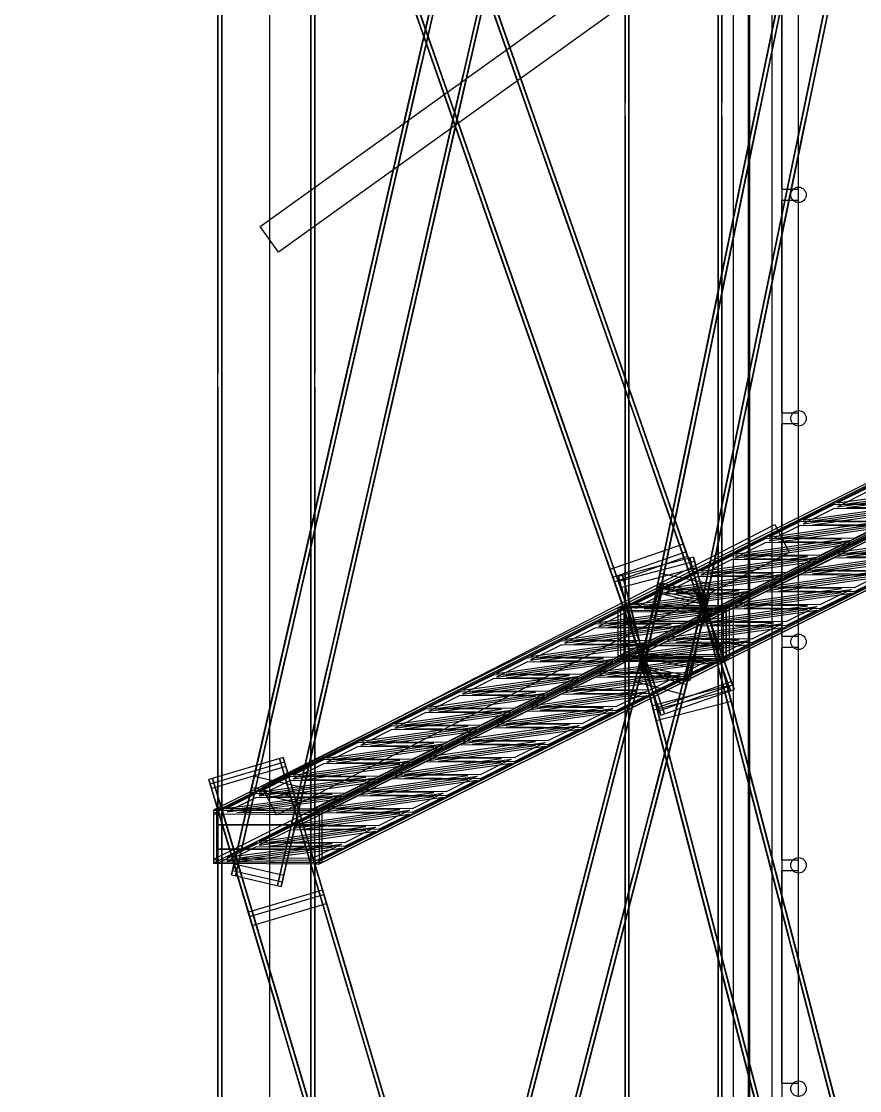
# Model space of a CAD drawing. Header units: millimetres. Extents: x -52000 to 48850, y -48850 to 51750.
# Drawn here: x 10292 to 13752, y 4605 to 9019 of the extents above; entities that cross this region are included whole.
import ezdxf

# ---------------------------------------------------------------- set-up
doc = ezdxf.new("R2010")
doc.units = ezdxf.units.MM
doc.layers.add('D-STR-DECK', color=7, linetype='Continuous', lineweight=25)
doc.layers.add('D-STR-STRC', color=7, linetype='Continuous', lineweight=25)

msp = doc.modelspace()

# ---------------------------------------------------------------- linework, layer by layer
at = {"layer": 'D-STR-DECK'}
for points in [[(13500, -11070), (13500, 11070), (13297.5, 10904), (13297.5, -10904)], [(13500, -11070), (13500, 11070), (13297.5, 10904), (13297.5, -10904)], [(13500, -11070), (13500, 11070), (13390, 11070), (13390, -11070)], [(13500, -11070), (13500, 11070), (13390, 11070), (13390, -11070)], [(13432.5, -11014.6), (13432.5, 11014.6), (11315.7, 9278.9), (11315.7, -9278.9)], [(13432.5, -11014.6), (13432.5, 11014.6), (13231, 10849.4), (13231, -10849.4)], [(13432.5, -11014.6), (13432.5, 11014.6), (13292.5, 11014.6), (13292.5, -11014.6)], [(9300, -10904), (13297.5, -10904), (13297.5, 10904), (9300, 10904)], [(11277.8, 8171.8), (13394.6, 9690.6), (13470.4, 9585), (11353.6, 8066.2)], [(13500, 8325.6), (13500, 9201.9), (13430, 9201.9), (13430, 8325.6)], [(13500, 7403.1), (13500, 8279.4), (13430, 8279.4), (13430, 7403.1)], [(13500, 6480.6), (13500, 7356.9), (13430, 7356.9), (13430, 6480.6)], [(11286, 5857.1), (13402.9, 6942), (13462.1, 6826.3), (11345.3, 5741.4)], [(13500, 5558.1), (13500, 6434.4), (13430, 6434.4), (13430, 5558.1)], [(13500, 4635.6), (13500, 5511.9), (13430, 5511.9), (13430, 4635.6)]]:
    msp.add_lwpolyline(points, close=True, dxfattribs=at)
for centre in [(13500, 8302.5), (13500, 7380), (13500, 6457.5), (13500, 5535), (13500, 4612.5)]:
    msp.add_circle(centre, 32, dxfattribs=at)
at = {"layer": 'D-STR-STRC'}
for points in [[(14608.3, 14869.6), (14536.8, 14523.6), (12845.3, 6340.2), (12916.9, 6686.2)], [(14623.9, 14866.4), (14552.4, 14520.4), (12861, 6337), (12932.5, 6683)], [(14798.3, 14830.3), (14726.8, 14484.3), (13035.3, 6301), (13106.8, 6646.9)], [(14813.9, 14827.1), (14742.4, 14481.1), (13051, 6297.7), (13122.5, 6643.7)], [(12922.9, 13187.7), (12840.3, 12827.1), (11159.8, 5494.9), (11242.4, 5855.5)], [(12938.5, 13184.1), (12855.8, 12823.5), (11175.4, 5491.3), (11258, 5851.9)], [(13112, 13144.4), (13029.3, 12783.7), (11348.9, 5451.5), (11431.5, 5812.1)], [(13127.6, 13140.8), (13044.9, 12780.2), (11364.4, 5447.9), (11447.1, 5808.6)], [(12799.9, -12983.9), (12799.9, -12983.9), (12799.9, 12983.9), (12799.9, 12983.9)], [(13167.9, -12983.9), (13167.9, -12983.9), (13167.9, 12983.9), (13167.9, 12983.9)], [(13219, 6255.6), (13020.7, 6823.3), (11340.2, 11634.8), (11538.5, 11067)], [(13234.1, 6260.8), (13035.8, 6828.6), (11355.3, 11640.1), (11553.6, 11072.3)], [(12932, 6155.3), (12733.7, 6723.1), (11053.2, 11534.6), (11251.5, 10966.8)], [(12947.1, 6160.6), (12748.8, 6728.4), (11068.3, 11539.8), (11266.6, 10972.1)], [(11119.4, -11303.4), (11119.4, -11303.4), (11119.4, 11303.4), (11119.4, 11303.4)], [(11487.4, -11303.4), (11487.4, -11303.4), (11487.4, 11303.4), (11487.4, 11303.4)], [(12783.9, 8683.4), (12783.9, 8683.4), (12783.9, 10792.4), (12783.9, 10792.4)], [(12799.9, 8683.4), (12799.9, 8683.4), (12799.9, 10792.4), (12799.9, 10792.4)], [(13167.9, 8683.4), (13167.9, 8683.4), (13167.9, 10792.4), (13167.9, 10792.4)], [(13183.9, 8683.4), (13183.9, 8683.4), (13183.9, 10792.4), (13183.9, 10792.4)], [(12349.3, 8745.6), (12189.8, 9202.5), (12061, 9571.1)], [(12358.2, 8720.2), (12229.4, 9088.9), (12069.9, 9545.7)], [(12364.4, 8750.9), (12204.9, 9207.7), (12076.1, 9576.4)], [(12373.3, 8725.5), (12244.5, 9094.1), (12085, 9551)], [(12062.3, 8645.3), (11902.8, 9102.2), (11774, 9470.9)], [(12077.4, 8650.6), (11917.9, 9107.5), (11789.1, 9476.1)], [(12086.3, 8625.2), (11957.5, 8993.9), (11798, 9450.8)], [(12067.1, 9453.8), (11937.7, 8888.9), (11879.6, 8635.6)], [(12082.7, 9450.2), (11953.2, 8885.3), (11895.2, 8632)], [(12071.2, 8620), (11942.4, 8988.6), (11782.9, 9445.5)], [(12063, 9435.9), (12005, 9182.6), (11875.5, 8617.7)], [(12078.6, 9432.3), (12020.6, 9179), (11891.1, 8614.2)], [(12256.2, 9410.5), (12126.7, 8845.6), (12068.7, 8592.3)], [(12271.8, 9406.9), (12142.3, 8842), (12084.3, 8588.7)], [(11103.4, 7563.1), (11103.4, 7563.1), (11103.4, 9392), (11103.4, 9392)], [(11119.4, 7563.1), (11119.4, 7563.1), (11119.4, 9392), (11119.4, 9392)], [(11487.4, 7563.1), (11487.4, 7563.1), (11487.4, 9392), (11487.4, 9392)], [(11503.4, 7563.1), (11503.4, 7563.1), (11503.4, 9392), (11503.4, 9392)], [(12252.1, 9392.6), (12194.1, 9139.3), (12064.6, 8574.4)], [(12267.7, 9389), (12209.7, 9135.7), (12080.2, 8570.8)], [(13463.2, 9329.4), (13413, 9086.4), (13282.9, 8457.4)], [(13465.9, 9342.7), (13335.9, 8713.7), (13285.7, 8470.7)], [(13478.8, 9326.2), (13428.6, 9083.2), (13298.6, 8454.2)], [(13481.6, 9339.4), (13351.6, 8710.4), (13301.3, 8467.4)], [(13653.2, 9290.2), (13602.9, 9047.1), (13472.9, 8418.1)], [(13655.9, 9303.4), (13525.9, 8674.4), (13475.7, 8431.4)], [(13668.8, 9286.9), (13618.6, 9043.9), (13488.6, 8414.9)], [(13671.6, 9300.2), (13541.6, 8671.2), (13491.3, 8428.1)], [(12489.4, 8344.6), (12329.8, 8801.5), (12201, 9170.2)], [(12498.2, 8319.2), (12369.5, 8687.9), (12209.9, 9144.8)], [(12504.5, 8349.9), (12344.9, 8806.8), (12216.2, 9175.4)], [(12513.3, 8324.5), (12384.6, 8693.2), (12225, 9150)], [(12202.4, 8244.4), (12042.8, 8701.3), (11914, 9069.9)], [(12217.5, 8249.7), (12057.9, 8706.5), (11929.2, 9075.2)], [(12226.4, 8224.3), (12097.6, 8592.9), (11938, 9049.8)], [(12211.2, 8219), (12082.5, 8587.7), (11922.9, 9044.5)], [(11927.1, 8842.8), (11797.6, 8277.9), (11739.6, 8024.6)], [(11942.7, 8839.2), (11813.2, 8274.3), (11755.2, 8021)], [(11923, 8824.9), (11864.9, 8571.6), (11735.5, 8006.7)], [(11938.6, 8821.3), (11880.5, 8568), (11751.1, 8003.1)], [(12116.2, 8799.4), (11986.7, 8234.6), (11928.7, 7981.3)], [(12131.8, 8795.9), (12002.3, 8231), (11944.2, 7977.7)], [(12112.1, 8781.6), (12054, 8528.3), (11924.6, 7963.4)], [(12127.7, 8778), (12069.6, 8524.7), (11940.2, 7959.8)], [(12629.4, 7943.7), (12469.8, 8400.5), (12341.1, 8769.2)], [(12638.3, 7918.3), (12509.5, 8286.9), (12350, 8743.8)], [(12644.5, 7949), (12485, 8405.8), (12356.2, 8774.5)], [(12653.4, 7923.6), (12524.6, 8292.2), (12365.1, 8749.1)], [(12342.4, 7843.4), (12182.8, 8300.3), (12054.1, 8669)], [(12357.5, 7848.7), (12198, 8305.6), (12069.2, 8674.2)], [(13325, 8660.7), (13195, 8031.7), (13144.7, 7788.7)], [(13340.6, 8657.5), (13210.6, 8028.5), (13160.4, 7785.5)], [(12351.3, 7818), (12222.5, 8186.7), (12063, 8643.6)], [(12366.4, 7823.3), (12237.6, 8192), (12078.1, 8648.9)], [(12783.9, 6542), (12783.9, 6542), (12783.9, 8628.4), (12783.9, 8628.4)], [(12799.9, 6542), (12799.9, 6542), (12799.9, 8628.4), (12799.9, 8628.4)], [(13322.2, 8647.5), (13272, 8404.5), (13142, 7775.5)], [(13337.9, 8644.2), (13287.7, 8401.2), (13157.7, 7772.2)], [(13167.9, 6542), (13167.9, 6542), (13167.9, 8628.4), (13167.9, 8628.4)], [(13183.9, 6542), (13183.9, 6542), (13183.9, 8628.4), (13183.9, 8628.4)], [(13512.2, 8608.2), (13462, 8365.2), (13332, 7736.2)], [(13514.9, 8621.4), (13384.9, 7992.5), (13334.7, 7749.4)], [(13530.6, 8618.2), (13400.6, 7989.2), (13350.4, 7746.2)], [(13527.9, 8605), (13477.7, 8361.9), (13347.6, 7733)], [(12769.5, 7542.7), (12609.9, 7999.6), (12481.1, 8368.2)], [(12778.3, 7517.3), (12649.6, 7886), (12490, 8342.9)], [(12784.6, 7548), (12625, 8004.9), (12496.2, 8373.5)], [(12793.4, 7522.6), (12664.7, 7891.3), (12505.1, 8348.1)], [(12482.5, 7442.5), (12322.9, 7899.3), (12194.1, 8268)], [(12497.6, 7447.8), (12338, 7904.6), (12209.2, 8273.3)], [(11782.9, 8213.9), (11724.9, 7960.6), (11595.4, 7395.7)], [(11787, 8231.8), (11657.6, 7666.9), (11599.5, 7413.6)], [(11798.5, 8210.3), (11740.5, 7957), (11611, 7392.1)], [(11802.6, 8228.2), (11673.2, 7663.3), (11615.1, 7410)], [(12491.3, 7417.1), (12362.6, 7785.8), (12203, 8242.6)], [(12506.4, 7422.4), (12377.7, 7791), (12218.1, 8247.9)], [(11972, 8170.5), (11914, 7917.2), (11784.5, 7352.4)], [(11976.1, 8188.4), (11846.7, 7623.5), (11788.6, 7370.2)], [(11987.6, 8167), (11929.6, 7913.7), (11800.1, 7348.8)], [(11991.7, 8184.8), (11862.3, 7620), (11804.2, 7366.7)], [(12909.5, 7141.8), (12749.9, 7598.6), (12621.2, 7967.3)], [(12924.6, 7147), (12765, 7603.9), (12636.3, 7972.6)], [(12933.5, 7121.7), (12804.7, 7490.3), (12645.1, 7947.2)], [(13181.3, 7965.5), (13131, 7722.5), (13001, 7093.5)], [(13184, 7978.8), (13054, 7349.8), (13003.8, 7106.8)], [(13196.9, 7962.3), (13146.7, 7719.3), (13016.7, 7090.3)], [(13199.7, 7975.5), (13069.7, 7346.5), (13019.4, 7103.5)], [(12918.4, 7116.4), (12789.6, 7485), (12630, 7941.9)], [(13371.3, 7926.3), (13321, 7683.2), (13191, 7054.2)], [(13374, 7939.5), (13244, 7310.5), (13193.8, 7067.5)], [(13386.9, 7923), (13336.7, 7680), (13206.7, 7051)], [(13389.7, 7936.3), (13259.7, 7307.3), (13209.4, 7064.2)], [(12622.5, 7041.5), (12462.9, 7498.4), (12334.2, 7867.1)], [(12637.6, 7046.8), (12478, 7503.7), (12349.3, 7872.3)], [(12631.4, 7016.1), (12502.6, 7384.8), (12343, 7841.7)], [(12646.5, 7021.4), (12517.7, 7390.1), (12358.1, 7846.9)], [(11642.9, 7602.9), (11584.8, 7349.6), (11455.4, 6784.7)], [(11647, 7620.7), (11517.5, 7055.9), (11459.5, 6802.6)], [(11658.5, 7599.3), (11600.4, 7346), (11471, 6781.1)], [(11662.6, 7617.2), (11533.1, 7052.3), (11475.1, 6799)], [(11832, 7559.5), (11773.9, 7306.2), (11644.5, 6741.3)], [(11836.1, 7577.4), (11706.6, 7012.5), (11648.6, 6759.2)], [(11847.6, 7556), (11789.5, 7302.7), (11660.1, 6737.8)], [(11851.7, 7573.8), (11722.2, 7008.9), (11664.2, 6755.7)], [(13049.5, 6740.8), (12890, 7197.7), (12761.2, 7566.3)], [(13064.6, 6746.1), (12905.1, 7203), (12776.3, 7571.6)], [(11103.4, 5701.7), (11103.4, 5701.7), (11103.4, 7508.1), (11103.4, 7508.1)], [(11119.4, 5701.7), (11119.4, 5701.7), (11119.4, 7508.1), (11119.4, 7508.1)], [(11487.4, 5701.7), (11487.4, 5701.7), (11487.4, 7508.1), (11487.4, 7508.1)], [(11503.4, 5701.7), (11503.4, 5701.7), (11503.4, 7508.1), (11503.4, 7508.1)], [(13058.4, 6715.4), (12929.6, 7084.1), (12770.1, 7540.9)], [(13073.5, 6720.7), (12944.8, 7089.4), (12785.2, 7546.2)], [(12762.5, 6640.6), (12603, 7097.4), (12474.2, 7466.1)], [(12777.6, 6645.8), (12618.1, 7102.7), (12489.3, 7471.4)], [(12771.4, 6615.2), (12642.6, 6983.8), (12483.1, 7440.7)], [(12786.5, 6620.5), (12657.8, 6989.1), (12498.2, 7446)], [(14893.5, 7445.6), (14457.2, 7449.3), (12765.8, 6603.6), (13202.1, 6599.9)], [(14893.5, 7429.6), (14457.2, 7433.3), (12765.8, 6587.6), (13202.1, 6583.9)], [(13040.3, 7283.6), (12990.1, 7040.6), (12868, 6450)], [(13043.1, 7296.8), (12921, 6706.2), (12870.8, 6463.2)], [(13058.7, 7293.6), (12936.7, 6703), (12886.4, 6460)], [(14893.5, 7242), (14457.2, 7245.7), (12765.8, 6400), (13202.1, 6396.3)], [(13056, 7280.3), (13005.8, 7037.3), (12883.7, 6446.7)], [(13230.3, 7244.3), (13180.1, 7001.3), (13058, 6410.7)], [(13233, 7257.5), (13111, 6666.9), (13060.7, 6423.9)], [(13246, 7241.1), (13195.7, 6998.1), (13073.7, 6407.4)], [(13248.7, 7254.3), (13126.6, 6663.7), (13076.4, 6420.7)], [(14893.5, 7226.1), (14457.2, 7229.7), (12765.8, 6384), (13202.1, 6380.4)], [(13181.4, 6363.3), (13021.8, 6820.1), (12901.3, 7165.4)], [(13196.5, 6368.5), (13036.9, 6825.4), (12916.4, 7170.7)], [(13190.3, 6337.9), (13069.7, 6683.1), (12910.1, 7140)], [(13205.4, 6343.2), (13084.8, 6688.4), (12925.2, 7145.3)], [(12894.4, 6263), (12734.8, 6719.9), (12614.3, 7065.1)], [(12909.5, 6268.3), (12749.9, 6725.2), (12629.4, 7070.4)], [(14100.9, 7092.2), (13788.5, 7094.8), (13660.5, 7030.8)], [(14100.9, 7076.2), (13788.5, 7078.8), (13660.5, 7014.8)], [(14139.8, 7088.9), (14011.7, 7024.9), (13699.3, 7027.5)], [(14139.8, 7072.9), (14011.7, 7008.9), (13699.3, 7011.5)], [(12903.3, 6237.6), (12782.7, 6582.9), (12623.1, 7039.8)], [(12918.4, 6242.9), (12797.8, 6588.2), (12638.2, 7045)], [(13960, 7021.7), (13647.6, 7024.3), (13519.5, 6960.3)], [(13998.8, 7018.4), (13870.7, 6954.4), (13558.3, 6957)], [(11502.9, 6991.8), (11444.8, 6738.6), (11315.3, 6173.7)], [(11507, 7009.7), (11377.5, 6444.8), (11319.4, 6191.5)], [(11518.5, 6988.3), (11460.4, 6735), (11330.9, 6170.1)], [(11522.6, 7006.2), (11393.1, 6441.3), (11335, 6188)], [(13960, 7005.7), (13647.6, 7008.4), (13519.5, 6944.3)], [(13998.8, 7002.4), (13870.7, 6938.4), (13558.3, 6941)], [(11692, 6948.5), (11633.9, 6695.2), (11504.4, 6130.3)], [(11696.1, 6966.4), (11566.6, 6401.5), (11508.5, 6148.2)], [(11707.5, 6944.9), (11649.5, 6691.6), (11520, 6126.8)], [(11711.6, 6962.8), (11582.2, 6397.9), (11524.1, 6144.6)], [(13819, 6951.2), (13506.6, 6953.8), (13378.6, 6889.8)], [(13819, 6935.2), (13506.6, 6937.9), (13378.6, 6873.8)], [(13857.9, 6947.9), (13729.8, 6883.9), (13417.4, 6886.5)], [(13857.9, 6932), (13729.8, 6867.9), (13417.4, 6870.6)], [(14100.9, 6888.6), (13788.5, 6891.2), (13660.5, 6827.2)], [(12920.7, 6187.6), (13222.8, 6293.1), (13024.5, 6860.9), (12722.4, 6755.4)], [(13678.1, 6880.7), (13365.7, 6883.4), (13237.6, 6819.3)], [(13678.1, 6864.8), (13365.7, 6867.4), (13237.6, 6803.4)], [(13716.9, 6877.5), (13588.8, 6813.4), (13276.4, 6816.1)], [(13716.9, 6861.5), (13588.8, 6797.5), (13276.4, 6800.1)], [(14100.9, 6872.6), (13788.5, 6875.3), (13660.5, 6811.2)], [(14139.8, 6885.3), (14011.7, 6821.3), (13699.3, 6823.9)], [(14139.8, 6869.4), (14011.7, 6805.3), (13699.3, 6807.9)], [(12739.9, 6705.3), (13042, 6810.9), (13035.8, 6828.6), (12733.7, 6723.1)], [(12932, 6155.3), (13234.1, 6260.8), (13035.8, 6828.6), (12733.7, 6723.1)], [(12761.9, 6709.6), (13071.5, 6790.3), (13067.1, 6807.5), (12757.4, 6726.8)], [(12900.8, 6176.4), (13210.5, 6257.1), (13067.1, 6807.5), (12757.4, 6726.8)], [(14886.4, -238.9), (14743, 311.5), (13051.6, 6803.4), (13195, 6253.1)], [(14901.9, -234.8), (14758.5, 315.5), (13067.1, 6807.5), (13210.5, 6257.1)], [(13537.1, 6810.3), (13224.7, 6812.9), (13096.7, 6748.9)], [(13575.9, 6807), (13447.9, 6742.9), (13135.5, 6745.6)], [(13960, 6818.1), (13647.6, 6820.8), (13519.5, 6756.7)], [(13960, 6802.2), (13647.6, 6804.8), (13519.5, 6740.7)], [(13998.8, 6814.8), (13870.7, 6750.8), (13558.3, 6753.4)], [(13998.8, 6798.9), (13870.7, 6734.8), (13558.3, 6737.5)], [(12912.4, 6132.1), (13222, 6212.7), (13078.6, 6763.1), (12769, 6682.4)], [(13537.1, 6794.3), (13224.7, 6796.9), (13096.7, 6732.9)], [(13575.9, 6791), (13447.9, 6727), (13135.5, 6729.6)], [(14592.2, -315.5), (14448.8, 234.8), (12757.4, 6726.8), (12900.8, 6176.4)], [(14607.7, -311.5), (14464.3, 238.9), (12772.9, 6730.8), (12916.3, 6180.5)], [(13133.5, 6696.7), (12927.8, 6739.2), (12856.3, 6393.2), (13061.9, 6350.7)], [(13396.2, 6739.8), (13083.8, 6742.4), (12955.7, 6678.4)], [(13396.2, 6723.8), (13083.8, 6726.5), (12955.7, 6662.4)], [(13435, 6736.5), (13306.9, 6672.5), (12994.5, 6675.1)], [(13435, 6720.5), (13306.9, 6656.5), (12994.5, 6659.1)], [(13819, 6747.6), (13506.6, 6750.3), (13378.6, 6686.2)], [(13819, 6731.7), (13506.6, 6734.3), (13378.6, 6670.3)], [(13857.9, 6744.4), (13729.8, 6680.3), (13417.4, 6683)], [(13857.9, 6728.4), (13729.8, 6664.4), (13417.4, 6667)], [(12929.7, 6701.6), (12834.8, 6334.9), (11154.3, -157), (11249.2, 209.7)], [(12945.2, 6697.6), (12850.3, 6330.9), (11169.8, -161), (11264.7, 205.7)], [(13255.2, 6669.3), (12942.8, 6671.9), (12824.1, 6612.6)], [(13133, 6649), (12929.7, 6701.6), (12834.8, 6334.9), (13038.1, 6282.3)], [(13122.5, 6643.7), (12916.9, 6686.2), (12845.3, 6340.2), (13051, 6297.7)], [(13294, 6666), (13175.3, 6606.7), (12862.9, 6609.3)], [(13122.5, 6643.7), (12916.9, 6686.2), (12913.4, 6669.7), (13119.1, 6627.2)], [(13133, 6649), (12929.7, 6701.6), (12925.2, 6684.2), (13128.5, 6631.5)], [(13313.7, 5797.4), (13198.3, 6240.3), (13077.3, 6704.7)], [(13318.6, 5778.7), (13197.6, 6243.1), (13082.2, 6686)], [(13329.2, 5801.4), (13213.8, 6244.3), (13092.8, 6708.7)], [(13334.1, 5782.7), (13213.1, 6247.1), (13097.7, 6690)], [(13678.1, 6677.2), (13365.7, 6679.8), (13237.6, 6615.8)], [(13716.9, 6673.9), (13588.8, 6609.9), (13276.4, 6612.5)], [(13117.5, 6653), (13022.6, 6286.3), (11342.1, -205.7), (11437.1, 161)], [(13133, 6649), (13038.1, 6282.3), (11357.6, -209.7), (11452.5, 157)], [(13019.5, 5720.7), (12904.1, 6163.6), (12783.1, 6628.1)], [(13035, 5724.8), (12919.6, 6167.6), (12798.6, 6632.1)], [(13122.2, 6607.2), (12918.9, 6659.8), (12824, 6293.1), (13027.3, 6240.5)], [(13255.2, 6653.3), (12942.8, 6656), (12824.1, 6596.6)], [(13294, 6650.1), (13175.3, 6590.7), (12862.9, 6593.3)], [(13678.1, 6661.2), (13365.7, 6663.8), (13237.6, 6599.8)], [(13716.9, 6657.9), (13588.8, 6593.9), (13276.4, 6596.5)], [(13202.4, 6600.2), (12765.5, 6603.3), (11085, 5763.1), (11521.9, 5759.9)], [(13202.4, 6584.2), (12765.5, 6587.4), (11085, 5747.1), (11521.9, 5744)], [(13106.1, 6594.9), (12793.3, 6597.1), (12673.8, 6537.3)], [(13106.1, 6578.9), (12793.3, 6581.1), (12673.8, 6521.4)], [(12899.7, 6585.6), (12833, 6328), (12711.7, 5859.2)], [(13145.4, 6591.9), (13025.9, 6532.1), (12713.1, 6534.3)], [(12905, 6606.1), (12783.6, 6137.2), (12717, 5879.6)], [(12915.2, 6581.6), (12848.5, 6324), (12727.2, 5855.2)], [(12920.5, 6602.1), (12799.1, 6133.2), (12732.4, 5875.6)], [(13190.5, 6374.6), (13190.5, 6594.2), (12753.6, 6597.4), (12753.6, 6377.8)], [(12785.3, 6383.6), (12785.3, 6603.2), (12765.5, 6603.3), (12765.5, 6383.7)], [(13202.4, 6380.6), (13202.4, 6600.2), (12765.5, 6603.3), (12765.5, 6383.7)], [(12785.6, 6383.9), (12785.6, 6603.4), (12765.8, 6603.6), (12765.8, 6384)], [(13202.1, 6380.4), (13202.1, 6599.9), (12765.8, 6603.6), (12765.8, 6384)], [(13215, 6386.8), (13215, 6606.3), (12778.6, 6610), (12778.6, 6390.5)], [(13024.4, 5702), (12903.4, 6166.5), (12788, 6609.3)], [(13039.9, 5706.1), (12918.9, 6170.5), (12803.5, 6613.4)], [(13537.1, 6606.7), (13224.7, 6609.3), (13096.7, 6545.3)], [(13537.1, 6590.7), (13224.7, 6593.4), (13096.7, 6529.3)], [(13575.9, 6603.4), (13447.9, 6539.4), (13135.5, 6542)], [(13575.9, 6587.5), (13447.9, 6523.4), (13135.5, 6526)], [(13202.1, 6380.4), (13202.1, 6599.9), (13182.3, 6600.1), (13182.3, 6380.5)], [(13202.4, 6380.6), (13202.4, 6600.2), (13182.5, 6600.3), (13182.5, 6380.7)], [(13145.4, 6575.9), (13025.9, 6516.1), (12713.1, 6518.4)], [(12783.9, 6542), (13183.9, 6542), (13183.9, 6542), (12783.9, 6542)], [(13087.5, 6537), (13020.8, 6279.4), (12899.5, 5810.6)], [(13092.8, 6557.4), (12971.4, 6088.6), (12904.8, 5831)], [(13103, 6533), (13036.3, 6275.4), (12915, 5806.5)], [(13108.3, 6553.4), (12986.9, 6084.6), (12920.3, 5827)], [(13396.2, 6536.2), (13083.8, 6538.8), (12955.7, 6474.8)], [(13435, 6532.9), (13306.9, 6468.9), (12994.5, 6471.5)], [(12974.7, 6529.1), (12661.9, 6531.4), (12533.7, 6467.3)], [(12974.7, 6513.2), (12661.9, 6515.4), (12533.7, 6451.3)], [(13014, 6526.1), (12885.8, 6462.1), (12573.1, 6464.3)], [(13014, 6510.2), (12885.8, 6446.1), (12573.1, 6448.4)], [(13396.2, 6520.2), (13083.8, 6522.9), (12955.7, 6458.8)], [(13435, 6517), (13306.9, 6452.9), (12994.5, 6455.6)], [(12834.6, 6459.1), (12521.8, 6461.4), (12393.7, 6397.3)], [(12834.6, 6443.2), (12521.8, 6445.4), (12393.7, 6381.3)], [(12873.9, 6456.1), (12745.8, 6392.1), (12433, 6394.3)], [(13255.2, 6465.7), (12942.8, 6468.4), (12824.1, 6409)], [(13255.2, 6449.8), (12942.8, 6452.4), (12824.1, 6393)], [(13294, 6462.5), (13175.3, 6403.1), (12862.9, 6405.7)], [(13294, 6446.5), (13175.3, 6387.1), (12862.9, 6389.8)], [(12873.9, 6440.2), (12745.8, 6376.1), (12433, 6378.3)], [(12783.9, 4355.5), (12783.9, 4355.5), (12783.9, 6442), (12783.9, 6442)], [(12783.9, 6442), (13183.9, 6442), (13183.9, 6442), (12783.9, 6442)], [(12799.9, 4355.5), (12799.9, 4355.5), (12799.9, 6442), (12799.9, 6442)], [(13167.9, 4355.5), (13167.9, 4355.5), (13167.9, 6442), (13167.9, 6442)], [(13183.9, 4355.5), (13183.9, 4355.5), (13183.9, 6442), (13183.9, 6442)], [(13202.4, 6396.6), (12765.5, 6399.7), (11085, 5559.5), (11521.9, 5556.3)], [(13202.4, 6380.6), (12765.5, 6383.7), (11085, 5543.5), (11521.9, 5540.3)], [(11362.8, 6380.8), (11304.8, 6127.5), (11183, 5596.1)], [(11366.9, 6398.7), (11245.1, 5867.3), (11187.1, 5614)], [(11378.4, 6377.3), (11320.4, 6124), (11198.6, 5592.5)], [(11382.5, 6395.1), (11260.7, 5863.7), (11202.7, 5610.4)], [(12694.6, 6389.1), (12381.8, 6391.4), (12253.7, 6327.3)], [(12694.6, 6373.1), (12381.8, 6375.4), (12253.7, 6311.3)], [(12733.9, 6386.1), (12605.8, 6322), (12293, 6324.3)], [(12733.9, 6370.1), (12605.8, 6306.1), (12293, 6308.3)], [(13106.1, 6391.2), (12793.3, 6393.5), (12673.8, 6333.7)], [(13106.1, 6375.2), (12793.3, 6377.5), (12673.8, 6317.7)], [(13145.4, 6388.2), (13025.9, 6328.5), (12713.1, 6330.7)], [(13145.4, 6372.3), (13025.9, 6312.5), (12713.1, 6314.7)], [(13054.4, 6314.2), (12848.7, 6356.7), (12845.3, 6340.2), (13051, 6297.7)], [(11551.9, 6337.5), (11493.9, 6084.2), (11372.1, 5552.8)], [(11556, 6355.4), (11434.2, 5823.9), (11376.2, 5570.6)], [(11567.5, 6333.9), (11509.5, 6080.6), (11387.7, 5549.2)], [(11571.6, 6351.8), (11449.8, 5820.4), (11391.8, 5567.1)], [(12554.5, 6319.1), (12241.8, 6321.3), (12113.6, 6257.3)], [(12593.9, 6316.1), (12465.7, 6252), (12152.9, 6254.3)], [(12974.7, 6325.5), (12661.9, 6327.8), (12533.7, 6263.7)], [(13014, 6322.5), (12885.8, 6258.4), (12573.1, 6260.7)], [(13042.6, 6299.8), (12839.3, 6352.4), (12834.8, 6334.9), (13038.1, 6282.3)], [(12554.5, 6303.1), (12241.8, 6305.4), (12113.6, 6241.3)], [(12593.9, 6300.1), (12465.7, 6236), (12152.9, 6238.3)], [(12974.7, 6309.5), (12661.9, 6311.8), (12533.7, 6247.7)], [(13014, 6306.5), (12885.8, 6242.5), (12573.1, 6244.7)], [(12900.8, 6176.4), (13210.5, 6257.1), (13206, 6274.3), (12896.3, 6193.6)], [(12932, 6155.3), (13234.1, 6260.8), (13227.9, 6278.6), (12925.8, 6173.1)], [(12414.5, 6249.1), (12101.7, 6251.3), (11973.6, 6187.2)], [(12414.5, 6233.1), (12101.7, 6235.3), (11973.6, 6171.3)], [(12453.8, 6246.1), (12325.7, 6182), (12012.9, 6184.2)], [(12453.8, 6230.1), (12325.7, 6166), (12012.9, 6168.3)], [(12834.6, 6255.5), (12521.8, 6257.7), (12393.7, 6193.7)], [(12834.6, 6239.5), (12521.8, 6241.8), (12393.7, 6177.7)], [(12873.9, 6252.5), (12745.8, 6188.4), (12433, 6190.7)], [(12873.9, 6236.5), (12745.8, 6172.5), (12433, 6174.7)], [(12274.4, 6179), (11961.7, 6181.3), (11833.5, 6117.2)], [(12694.6, 6185.5), (12381.8, 6187.7), (12253.7, 6123.6)], [(12733.9, 6182.5), (12605.8, 6118.4), (12293, 6120.6)], [(13454.6, 5256.4), (13339.3, 5699.3), (13209.9, 6195.9)], [(13470.1, 5260.4), (13354.7, 5703.3), (13225.4, 6199.9)], [(13475, 5241.7), (13345.6, 5738.3), (13230.2, 6181.2)], [(12274.4, 6163.1), (11961.7, 6165.3), (11833.5, 6101.2)], [(12313.8, 6176), (12185.6, 6112), (11872.9, 6114.2)], [(12313.8, 6160.1), (12185.6, 6096), (11872.9, 6098.2)], [(12694.6, 6169.5), (12381.8, 6171.7), (12253.7, 6107.7)], [(12733.9, 6166.5), (12605.8, 6102.4), (12293, 6104.7)], [(13459.5, 5237.7), (13330.1, 5734.3), (13214.8, 6177.2)], [(12134.4, 6109), (11821.6, 6111.3), (11693.5, 6047.2)], [(12134.4, 6093.1), (11821.6, 6095.3), (11693.5, 6031.2)], [(12173.7, 6106), (12045.6, 6042), (11732.8, 6044.2)], [(12554.5, 6115.5), (12241.8, 6117.7), (12113.6, 6053.6)], [(12554.5, 6099.5), (12241.8, 6101.7), (12113.6, 6037.7)], [(12593.9, 6112.5), (12465.7, 6048.4), (12152.9, 6050.6)], [(12593.9, 6096.5), (12465.7, 6032.4), (12152.9, 6034.7)], [(12772.8, 6095.4), (12643.6, 5596.2), (12576.9, 5338.6)], [(13160.5, 5179.7), (13045.1, 5622.6), (12915.7, 6119.2)], [(13165.3, 5161), (13036, 5657.6), (12920.6, 6100.5)], [(13176, 5183.8), (13060.6, 5626.6), (12931.2, 6123.3)], [(13180.8, 5165.1), (13051.4, 5661.7), (12936.1, 6104.5)], [(12173.7, 6090.1), (12045.6, 6026), (11732.8, 6028.2)], [(12414.5, 6045.4), (12101.7, 6047.7), (11973.6, 5983.6)], [(12767.5, 6074.9), (12700.8, 5817.4), (12571.6, 5318.2)], [(12783, 6070.9), (12716.3, 5813.3), (12587.1, 5314.2)], [(12788.3, 6091.4), (12659.1, 5592.2), (12592.4, 5334.6)], [(11994.4, 6039), (11681.6, 6041.2), (11553.5, 5977.2)], [(11994.4, 6023), (11681.6, 6025.3), (11553.5, 5961.2)], [(12033.7, 6036), (11905.5, 5971.9), (11592.8, 5974.2)], [(12033.7, 6020), (11905.5, 5956), (11592.8, 5958.2)], [(12414.5, 6029.5), (12101.7, 6031.7), (11973.6, 5967.6)], [(12453.8, 6042.4), (12325.7, 5978.4), (12012.9, 5980.6)], [(12453.8, 6026.5), (12325.7, 5962.4), (12012.9, 5964.6)], [(12955.3, 6026.3), (12888.6, 5768.7), (12759.4, 5269.6)], [(12960.6, 6046.8), (12831.4, 5547.6), (12764.7, 5290)], [(12970.8, 6022.3), (12904.1, 5764.7), (12774.9, 5265.5)], [(12976.1, 6042.8), (12846.9, 5543.6), (12780.2, 5286)], [(11071.3, 5871.1), (11378, 5962.3), (11372.7, 5980), (11066, 5888.8)], [(11234.1, 5323.4), (11540.8, 5414.6), (11372.7, 5980), (11066, 5888.8)], [(13206, -241.6), (13037.9, 323.7), (11357.4, 5975.4), (11525.5, 5410.1)], [(13221.3, -237.1), (13053.2, 328.3), (11372.7, 5980), (11540.8, 5414.6)], [(11854.3, 5969), (11541.6, 5971.2), (11413.4, 5907.2)], [(11893.6, 5966), (11765.5, 5901.9), (11452.7, 5904.2)], [(12274.4, 5975.4), (11961.7, 5977.7), (11833.5, 5913.6)], [(12274.4, 5959.4), (11961.7, 5961.7), (11833.5, 5897.6)], [(12313.8, 5972.4), (12185.6, 5908.3), (11872.9, 5910.6)], [(11245.2, 5286.2), (11551.9, 5377.4), (11383.8, 5942.8), (11077.1, 5851.6)], [(11854.3, 5953), (11541.6, 5955.3), (11413.4, 5891.2)], [(11893.6, 5950), (11765.5, 5885.9), (11452.7, 5888.2)], [(12313.8, 5956.4), (12185.6, 5892.4), (11872.9, 5894.6)], [(12914.6, -328.3), (12746.5, 237.1), (11066, 5888.8), (11234.1, 5323.4)], [(12930, -323.7), (12761.8, 241.6), (11081.3, 5893.4), (11249.5, 5328)], [(11457.7, 5854.7), (11253, 5901.6), (11170.3, 5541), (11375, 5494.1)], [(11714.3, 5899), (11401.5, 5901.2), (11273.4, 5837.1)], [(11714.3, 5883), (11401.5, 5885.2), (11273.4, 5821.2)], [(11753.6, 5896), (11625.5, 5831.9), (11312.7, 5834.1)], [(11753.6, 5880), (11625.5, 5815.9), (11312.7, 5818.2)], [(11640.2, 5024.4), (11504.9, 5479.4), (11384, 5886.2)], [(11655.5, 5029), (11520.2, 5483.9), (11399.3, 5890.7)], [(12134.4, 5905.4), (11821.6, 5907.6), (11693.5, 5843.6)], [(12134.4, 5889.4), (11821.6, 5891.7), (11693.5, 5827.6)], [(12173.7, 5902.4), (12045.6, 5838.3), (11732.8, 5840.6)], [(12173.7, 5886.4), (12045.6, 5822.3), (11732.8, 5824.6)], [(11574.2, 5828.9), (11261.5, 5831.2), (11142, 5771.4)], [(11447.1, 5808.6), (11242.4, 5855.5), (11159.8, 5494.9), (11364.4, 5447.9)], [(11447.1, 5808.6), (11242.4, 5855.5), (11238.5, 5838.3), (11443.2, 5791.4)], [(11647, 5001.4), (11526.1, 5408.2), (11390.8, 5863.1)], [(11662.4, 5006), (11541.4, 5412.8), (11406.1, 5867.7)], [(11994.4, 5835.4), (11681.6, 5837.6), (11553.5, 5773.5)], [(12033.7, 5832.4), (11905.5, 5768.3), (11592.8, 5770.5)], [(11348.8, 4937.8), (11213.5, 5392.7), (11092.6, 5799.5)], [(11364.1, 4942.3), (11228.9, 5397.3), (11107.9, 5804.1)], [(11574.2, 5813), (11261.5, 5815.2), (11142, 5755.5)], [(11613.6, 5825.9), (11494, 5766.2), (11181.3, 5768.4)], [(11613.6, 5810), (11494, 5750.2), (11181.3, 5752.5)], [(11994.4, 5819.4), (11681.6, 5821.6), (11553.5, 5757.6)], [(12033.7, 5816.4), (11905.5, 5752.3), (11592.8, 5754.6)], [(11104.8, 5543.3), (11104.8, 5762.9), (11085, 5763.1), (11085, 5543.5)], [(11521.9, 5540.3), (11521.9, 5759.9), (11085, 5763.1), (11085, 5543.5)], [(11533.8, 5546.3), (11533.8, 5765.9), (11096.9, 5769), (11096.9, 5549.4)], [(11355.6, 4914.8), (11234.7, 5321.6), (11099.4, 5776.5)], [(11371, 4919.3), (11250, 5326.1), (11114.7, 5781.1)], [(11854.3, 5765.3), (11541.6, 5767.6), (11413.4, 5703.5)], [(11854.3, 5749.4), (11541.6, 5751.6), (11413.4, 5687.5)], [(11893.6, 5762.3), (11765.5, 5698.3), (11452.7, 5700.5)], [(11893.6, 5746.4), (11765.5, 5682.3), (11452.7, 5684.6)], [(11521.9, 5540.3), (11521.9, 5759.9), (11502, 5760.1), (11502, 5540.5)], [(11103.4, 5701.7), (11503.4, 5701.7), (11503.4, 5701.7), (11103.4, 5701.7)], [(11714.3, 5695.3), (11401.5, 5697.6), (11273.4, 5633.5)], [(11714.3, 5679.4), (11401.5, 5681.6), (11273.4, 5617.5)], [(11753.6, 5692.3), (11625.5, 5628.3), (11312.7, 5630.5)], [(11753.6, 5676.4), (11625.5, 5612.3), (11312.7, 5614.5)], [(13595.6, 4715.4), (13480.2, 5158.3), (13350.8, 5654.9)], [(13611.1, 4719.4), (13495.7, 5162.3), (13366.3, 5658.9)], [(11574.2, 5625.3), (11261.5, 5627.6), (11142, 5567.8)], [(11574.2, 5609.3), (11261.5, 5611.6), (11142, 5551.8)], [(11613.6, 5622.3), (11494, 5562.5), (11181.3, 5564.8)], [(11613.6, 5606.3), (11494, 5546.6), (11181.3, 5548.8)], [(13600.5, 4696.7), (13471.1, 5193.3), (13355.7, 5636.2)], [(13616, 4700.7), (13486.6, 5197.3), (13371.2, 5640.2)], [(11103.4, 3795.3), (11103.4, 3795.3), (11103.4, 5601.7), (11103.4, 5601.7)], [(11103.4, 5601.7), (11503.4, 5601.7), (11503.4, 5601.7), (11103.4, 5601.7)], [(11119.4, 3795.3), (11119.4, 3795.3), (11119.4, 5601.7), (11119.4, 5601.7)], [(11487.4, 3795.3), (11487.4, 3795.3), (11487.4, 5601.7), (11487.4, 5601.7)], [(11503.4, 3795.3), (11503.4, 3795.3), (11503.4, 5601.7), (11503.4, 5601.7)], [(13301.4, 4638.7), (13186, 5081.6), (13056.6, 5578.2)], [(13316.9, 4642.8), (13201.5, 5085.7), (13072.1, 5582.3)], [(13321.8, 4624.1), (13192.4, 5120.7), (13077, 5563.5)], [(12627.5, 5533.9), (12560.8, 5276.4), (12431.6, 4777.2)], [(12632.8, 5554.4), (12503.5, 5055.2), (12436.9, 4797.6)], [(12643, 5529.9), (12576.3, 5272.3), (12447.1, 4773.2)], [(12648.3, 5550.4), (12519, 5051.2), (12452.4, 4793.6)], [(13306.3, 4620), (13176.9, 5116.6), (13061.5, 5559.5)], [(11368.4, 5465.1), (11163.7, 5512), (11159.8, 5494.9), (11364.4, 5447.9)], [(12815.3, 5485.3), (12748.6, 5227.7), (12619.4, 4728.6)], [(12820.6, 5505.8), (12691.4, 5006.6), (12624.7, 4749)], [(12830.8, 5481.3), (12764.1, 5223.7), (12634.9, 4724.6)], [(12836.1, 5501.8), (12706.8, 5002.6), (12640.2, 4745)], [(11234.1, 5323.4), (11540.8, 5414.6), (11535.6, 5432.3), (11228.9, 5341.1)], [(11780.2, 4553.4), (11645, 5008.4), (11516, 5442.2)], [(11795.6, 4558), (11660.3, 5012.9), (11531.3, 5446.7)], [(11787.1, 4530.4), (11658.1, 4964.2), (11522.8, 5419.1)], [(11802.4, 4535), (11673.4, 4968.8), (11538.2, 5423.7)], [(11488.8, 4466.8), (11353.6, 4921.7), (11224.6, 5355.5)], [(11504.2, 4471.4), (11368.9, 4926.3), (11239.9, 5360.1)], [(11495.7, 4443.8), (11366.7, 4877.6), (11231.4, 5332.5)], [(11511, 4448.3), (11382, 4882.1), (11246.8, 5337.1)], [(13736.6, 4174.4), (13621.2, 4617.3), (13491.8, 5113.9)], [(13741.4, 4155.7), (13612, 4652.3), (13496.7, 5095.2)], [(13752, 4178.4), (13636.7, 4621.3), (13507.3, 5117.9)], [(13756.9, 4159.7), (13627.5, 4656.3), (13512.1, 5099.2)], [(13442.4, 4097.8), (13327, 4540.6), (13197.6, 5037.2)], [(13457.9, 4101.8), (13342.5, 4544.7), (13213.1, 5041.3)], [(12487.4, 4992.9), (12420.8, 4735.4), (12291.5, 4236.2)], [(12492.7, 5013.4), (12363.5, 4514.2), (12296.8, 4256.7)], [(12502.9, 4988.9), (12436.2, 4731.3), (12307, 4232.2)], [(12508.2, 5009.4), (12379, 4510.2), (12312.3, 4252.6)], [(13447.3, 4079), (13317.9, 4575.6), (13202.5, 5018.5)], [(13462.7, 4083.1), (13333.3, 4579.7), (13218, 5022.5)], [(11920.3, 4082.5), (11785, 4537.4), (11656, 4971.2)], [(11927.1, 4059.5), (11798.1, 4493.2), (11662.9, 4948.2)], [(11935.6, 4087), (11800.3, 4542), (11671.3, 4975.7)], [(11942.4, 4064), (11813.5, 4497.8), (11678.2, 4952.7)], [(12675.2, 4944.3), (12608.6, 4686.7), (12479.3, 4187.6)], [(12680.5, 4964.8), (12551.3, 4465.6), (12484.6, 4208)], [(12696, 4960.8), (12566.8, 4461.6), (12500.1, 4204)], [(12690.7, 4940.3), (12624.1, 4682.7), (12494.8, 4183.6)], [(11628.9, 3995.8), (11493.6, 4450.8), (11364.6, 4884.5)], [(11635.7, 3972.8), (11506.7, 4406.6), (11371.5, 4861.5)], [(11644.2, 4000.4), (11508.9, 4455.3), (11380, 4889.1)], [(11651.1, 3977.4), (11522.1, 4411.1), (11386.8, 4866.1)]]:
    msp.add_lwpolyline(points, close=True, dxfattribs=at)
for points in [[(14604.9, 14853.1), (12913.4, 6669.7)], [(14608.3, 14869.6), (12916.9, 6686.2)], [(14810.5, 14810.6), (13119.1, 6627.2)], [(14813.9, 14827.1), (13122.5, 6643.7)], [(14536.8, 14523.6), (12845.3, 6340.2)], [(14540.2, 14540.1), (12848.7, 6356.7)], [(14742.4, 14481.1), (13051, 6297.7)], [(14745.8, 14497.6), (13054.4, 6314.2)], [(12919, 13170.5), (11238.5, 5838.3)], [(12922.9, 13187.7), (11242.4, 5855.5)], [(13123.7, 13123.6), (11443.2, 5791.4)], [(13127.6, 13140.8), (11447.1, 5808.6)], [(12783.9, -12983.9), (12783.9, 12983.9)], [(13183.9, -12983.9), (13183.9, 12983.9)], [(12840.3, 12827.1), (11159.8, 5494.9)], [(12844.2, 12844.2), (11163.7, 5512)], [(13044.9, 12780.2), (11364.4, 5447.9)], [(13048.9, 12797.3), (11368.4, 5465.1)], [(13035.8, 6828.6), (11355.3, 11640.1)], [(13042, 6810.9), (11361.5, 11622.3)], [(12733.7, 6723.1), (11053.2, 11534.6)], [(12739.9, 6705.3), (11059.4, 11516.8)], [(11103.4, -11303.4), (11103.4, 11303.4)], [(11503.4, -11303.4), (11503.4, 11303.4)], [(13227.9, 6278.6), (11547.4, 11090.1)], [(13234.1, 6260.8), (11553.6, 11072.3)], [(12925.8, 6173.1), (11245.3, 10984.5)], [(12932, 6155.3), (11251.5, 10966.8)], [(14457.2, 7449.3), (12765.8, 6603.6)], [(14477, 7449.1), (12785.6, 6603.4)], [(14873.7, 7445.8), (13182.3, 6600.1)], [(14893.5, 7445.6), (13202.1, 6599.9)], [(14457.2, 7229.7), (12765.8, 6384)], [(14477, 7229.6), (12785.6, 6383.9)], [(14873.7, 7226.2), (13182.3, 6380.5)], [(14893.5, 7226.1), (13202.1, 6380.4)], [(13035.8, 6828.6), (13024.5, 6860.9)], [(14758.5, 315.5), (13067.1, 6807.5)], [(13078.6, 6763.1), (13067.1, 6807.5)], [(12733.7, 6723.1), (12722.4, 6755.4)], [(14763, 298.3), (13071.5, 6790.3)], [(14448.8, 234.8), (12757.4, 6726.8)], [(12769, 6682.4), (12757.4, 6726.8)], [(14453.3, 217.6), (12761.9, 6709.6)], [(12927.8, 6739.2), (12916.9, 6686.2)], [(12925.2, 6684.2), (11244.7, 192.2)], [(12929.7, 6701.6), (11249.2, 209.7)], [(12929.7, 6701.6), (12918.9, 6659.8)], [(13133.5, 6696.7), (13122.5, 6643.7)], [(13128.5, 6631.5), (11448, 139.6)], [(13133, 6649), (11452.5, 157)], [(13133, 6649), (13122.2, 6607.2)], [(12765.5, 6603.3), (11085, 5763.1)], [(12785.3, 6603.2), (11104.8, 5762.9)], [(13182.5, 6600.3), (11502, 5760.1)], [(13202.4, 6600.2), (11521.9, 5759.9)], [(12765.5, 6603.3), (12753.6, 6597.4)], [(12778.6, 6610), (12765.8, 6603.6)], [(13202.4, 6600.2), (13190.5, 6594.2)], [(13215, 6606.3), (13202.1, 6599.9)], [(12783.9, 6442), (12783.9, 6542)], [(13183.9, 6442), (13183.9, 6542)], [(12765.5, 6383.7), (11085, 5543.5)], [(12785.3, 6383.6), (11104.8, 5543.3)], [(13182.5, 6380.7), (11502, 5540.5)], [(13202.4, 6380.6), (11521.9, 5540.3)], [(12765.5, 6383.7), (12753.6, 6377.8)], [(12778.6, 6390.5), (12765.8, 6384)], [(12856.3, 6393.2), (12845.3, 6340.2)], [(13202.4, 6380.6), (13190.5, 6374.6)], [(13215, 6386.8), (13202.1, 6380.4)], [(12834.8, 6334.9), (11154.3, -157)], [(12839.3, 6352.4), (11158.8, -139.6)], [(12834.8, 6334.9), (12824, 6293.1)], [(13061.9, 6350.7), (13051, 6297.7)], [(13038.1, 6282.3), (11357.6, -209.7)], [(13042.6, 6299.8), (11362.1, -192.2)], [(13038.1, 6282.3), (13027.3, 6240.5)], [(14897.4, -217.6), (13206, 6274.3)], [(13234.1, 6260.8), (13222.8, 6293.1)], [(14901.9, -234.8), (13210.5, 6257.1)], [(13222, 6212.7), (13210.5, 6257.1)], [(14587.7, -298.3), (12896.3, 6193.6)], [(12932, 6155.3), (12920.7, 6187.6)], [(14592.2, -315.5), (12900.8, 6176.4)], [(12912.4, 6132.1), (12900.8, 6176.4)], [(13053.2, 328.3), (11372.7, 5980)], [(11383.8, 5942.8), (11372.7, 5980)], [(13058.5, 310.6), (11378, 5962.3)], [(12746.5, 237.1), (11066, 5888.8)], [(11077.1, 5851.6), (11066, 5888.8)], [(12751.8, 219.4), (11071.3, 5871.1)], [(11253, 5901.6), (11242.4, 5855.5)], [(11457.7, 5854.7), (11447.1, 5808.6)], [(11096.9, 5769), (11085, 5763.1)], [(11533.8, 5765.9), (11521.9, 5759.9)], [(11103.4, 5601.7), (11103.4, 5701.7)], [(11503.4, 5601.7), (11503.4, 5701.7)], [(11096.9, 5549.4), (11085, 5543.5)], [(11170.3, 5541), (11159.8, 5494.9)], [(11533.8, 5546.3), (11521.9, 5540.3)], [(11375, 5494.1), (11364.4, 5447.9)], [(13216.1, -219.4), (11535.6, 5432.3)], [(13221.3, -237.1), (11540.8, 5414.6)], [(11551.9, 5377.4), (11540.8, 5414.6)], [(12909.4, -310.6), (11228.9, 5341.1)], [(12914.6, -328.3), (11234.1, 5323.4)], [(11245.2, 5286.2), (11234.1, 5323.4)]]:
    msp.add_lwpolyline(points, dxfattribs=at)

doc.saveas('drawing.dxf')
